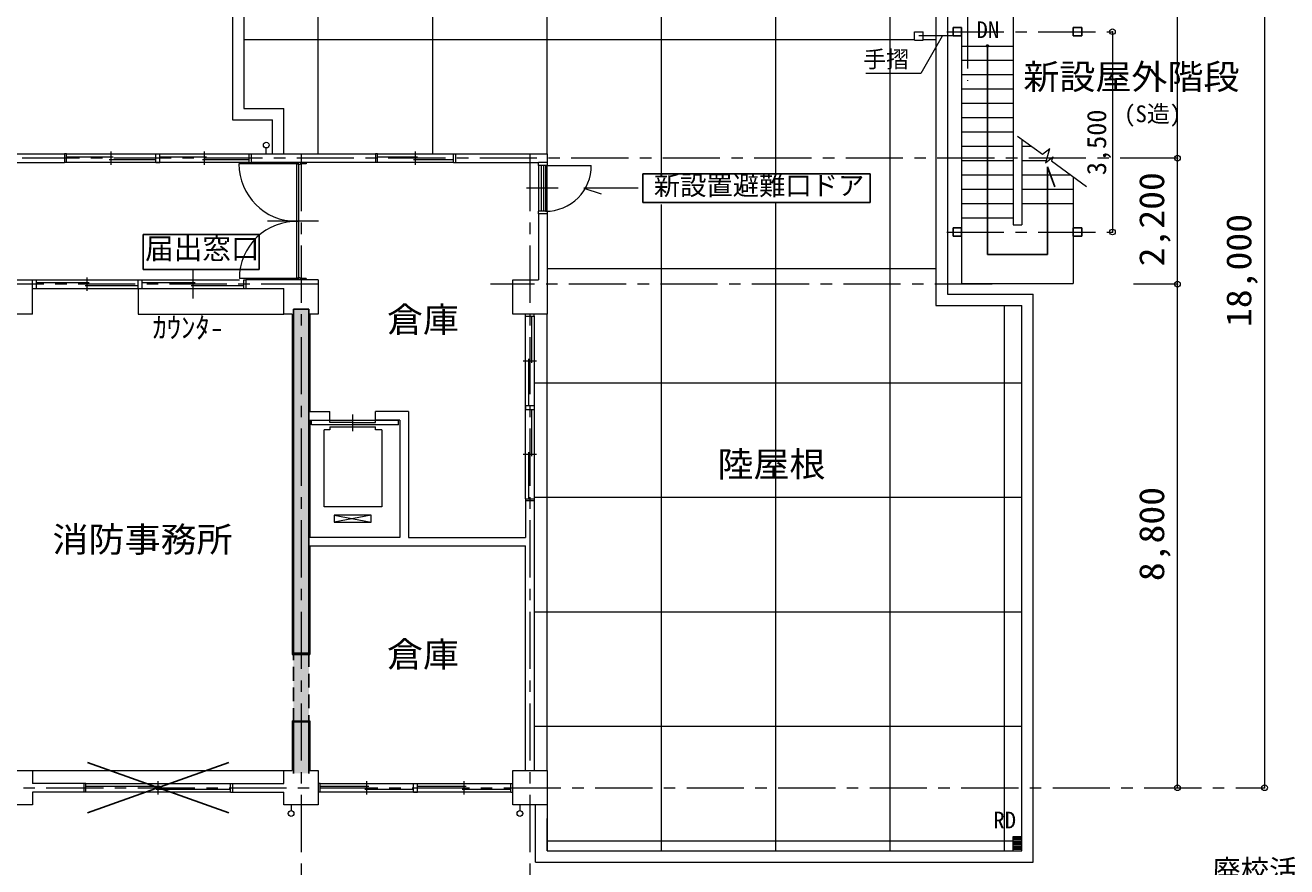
# Model space of a CAD drawing. Units: millimetres at full size, sheet at 1:200. Extents: x -55340 to 55340, y -38040 to 38040.
# Drawn here: x 19267 to 41327, y -23647 to -8944 of the extents above; entities that cross this region are included whole.
import ezdxf
from ezdxf.enums import TextEntityAlignment as Align

# ---------------------------------------------------------------- set-up
doc = ezdxf.new("R2010")
doc.units = ezdxf.units.MM
doc.header["$LTSCALE"] = 200
doc.header["$PDMODE"] = 32
doc.header["$PDSIZE"] = 100
doc.linetypes.add('CHAIN1', pattern=[8, 5, -1, 1, -1])
doc.linetypes.add('DASHED1', pattern=[1.8, 1.2, -0.6])
for name, color, linetype, lineweight in [('0-1_通り芯', 3, 'Continuous', 18), ('0-2_躯体', 3, 'Continuous', 18), ('0-4_仕上', 7, 'Continuous', 18), ('0-5_建具(ｻｯｼ)', 3, 'Continuous', 18), ('0-6_建具(内部)', 3, 'Continuous', 18), ('0-9_家具・設備', 4, 'Continuous', 9), ('0-A_寸法', 6, 'Continuous', 9), ('0-B_文字', 4, 'Continuous', 9), ('0-C_ハッチ', 4, 'Continuous', 9), ('0-F_予備', 4, 'Continuous', 9), ('2-0_補助線', 2, 'Continuous', 25), ('2-D_予備', 2, 'Continuous', 25), ('3-1_通り芯', 6, 'Continuous', 9), ('3-5_建具(ｻｯｼ)', 4, 'Continuous', 9), ('3-B_文字', 2, 'Continuous', 18)]:
    doc.layers.add(name, color=color, linetype=linetype, lineweight=lineweight)
doc.layers.add('0-D_予備', color=2, linetype='Continuous')
doc.layers.add('3-D_予備', color=91, linetype='Continuous')
doc.styles.add('ＭＳ ゴシック', font='')
doc.styles.get('ＭＳ ゴシック').set_extended_font_data('MS Gothic')

msp = doc.modelspace()

# ---------------------------------------------------------------- linework, layer by layer
at = {"layer": '0-1_通り芯', "color": 4, "linetype": 'CHAIN1', "lineweight": 9}
for p, q in [((35741.9, -2301.1), (35741.9, -9913)), ((35382.4, -9056.8), (38279.4, -9056.8)), ((24091.9, -11192), (24091.9, -26623.5)), ((28091.9, -11192), (28091.9, -28370.5)), ((39416, -11267), (-49340.7, -11267)), ((35382.4, -12556.9), (38279.4, -12556.9)), ((24391.9, -13467), (-47566.2, -13467)), ((36175.3, -13467), (27401.9, -13467)), ((39416, -13467), (38646.2, -13467)), ((-47566.2, -22267), (40940.1, -22267))]:
    msp.add_line(p, q, dxfattribs=at)
at = {"layer": '0-2_躯体', "color": 2, "lineweight": 25}
for p, q in [((35491.9, -8981.8), (35641.9, -8981.8)), ((35491.9, -8981.8), (35491.9, -9131.8)), ((35641.9, -8981.8), (35641.9, -9131.8)), ((37591.9, -8981.8), (37591.9, -9131.8)), ((37741.9, -8981.8), (37741.9, -9131.8)), ((35491.9, -9131.8), (35641.9, -9131.8)), ((37741.9, -9131.8), (37591.9, -9131.8)), ((35491.9, -12481.9), (35641.9, -12481.9)), ((35491.9, -12631.9), (35491.9, -12481.9)), ((35641.9, -12631.9), (35641.9, -12481.9)), ((37591.9, -12631.9), (37591.9, -12481.9)), ((37741.9, -12481.9), (37591.9, -12481.9)), ((37741.9, -12631.9), (37741.9, -12481.9)), ((35491.9, -12631.9), (35641.9, -12631.9))]:
    msp.add_line(p, q, dxfattribs=at)
at = {"layer": '0-2_躯体'}
for p, q in [((23216.9, -11192), (23216.9, -11342)), ((23216.9, -11192), (25391.9, -11192)), ((25391.9, -11192), (25391.9, -11342)), ((26791.9, -11192), (28391.9, -11192)), ((26791.9, -11192), (26791.9, -11342)), ((28391.9, -11192), (28391.9, -11342)), ((18454.4, -11342), (19954.4, -11342)), ((25426.9, -11342), (23216.9, -11342)), ((26791.9, -11342), (28241.9, -11342)), ((28241.9, -12242), (28241.9, -13392)), ((28391.9, -12242), (28391.9, -13992)), ((19391.9, -13992), (19391.9, -13392)), ((24391.9, -13392), (23126.9, -13392)), ((24391.9, -13392), (24391.9, -13992)), ((23791.9, -13992), (23791.9, -13542)), ((23936.4, -13992), (23791.9, -13992)), ((24246.4, -15842), (24246.4, -17892)), ((24246.4, -15842), (24591.9, -15842)), ((24591.9, -15842), (24591.9, -15692)), ((25966.9, -15692), (25391.9, -15692)), ((25391.9, -15842), (25391.9, -15692)), ((25816.9, -15842), (25391.9, -15842)), ((25816.9, -15842), (25816.9, -17892)), ((25966.9, -15692), (25966.9, -17892)), ((28016.9, -17219.5), (28016.9, -17892)), ((28166.9, -17254.5), (28016.9, -17254.5)), ((28166.9, -17219.5), (28166.9, -21967)), ((25816.9, -17892), (24246.4, -17892)), ((24246.4, -18042), (28016.9, -18042)), ((24246.4, -18042), (24246.4, -19937)), ((25966.9, -17892), (28016.9, -17892)), ((28016.9, -21967), (28016.9, -18042)), ((23936.4, -21097), (24246.4, -21097)), ((23936.4, -21097), (23936.4, -21967)), ((24246.4, -21097), (24246.4, -21967)), ((23791.9, -22192), (23791.9, -21967)), ((23791.9, -21967), (23936.4, -21967)), ((24246.4, -21967), (24391.9, -21967)), ((24391.9, -21967), (24391.9, -22567)), ((27791.8, -21967), (28391.8, -21967)), ((27791.8, -22567), (27791.8, -21967)), ((28391.8, -21967), (28391.8, -22567)), ((20291.8, -22192), (19391.8, -22192)), ((22856.9, -22192), (23791.9, -22192)), ((22891.8, -22192), (22891.8, -22342)), ((22856.9, -22342), (23791.9, -22342)), ((23791.9, -22567), (23791.9, -22342)), ((24391.9, -22567), (23791.9, -22567)), ((28391.8, -22567), (27791.8, -22567))]:
    msp.add_line(p, q, dxfattribs=at)
at = {"layer": '0-2_躯体', "color": 2, "lineweight": 25}
for points in [[(37741.9, -8981.8), (37628.8, -8981.8), (37627.9, -8981.8), (37591.9, -8981.8)], [(37741.9, -12631.9), (37628.8, -12631.9), (37627.9, -12631.9), (37591.9, -12631.9)]]:
    msp.add_lwpolyline(points, dxfattribs=at)
at = {"layer": '0-2_躯体'}
for points in [[(18454.4, -11192), (19954.4, -11192), (19954.4, -11342)], [(19391.9, -13992), (18791.9, -13992), (18791.9, -13392), (19391.9, -13392)], [(23126.9, -13392), (23126.9, -13542), (23791.9, -13542)], [(28391.9, -13992), (27791.9, -13992), (27791.9, -13392), (28241.9, -13392)], [(23936.4, -13992), (23936.4, -19937), (24246.4, -19937)], [(24391.9, -13992), (24246.4, -13992), (24246.4, -15692), (24591.9, -15692)], [(18791.9, -22192), (18791.9, -21967), (19391.8, -21967), (19391.8, -22192)], [(20291.8, -22192), (20291.8, -22342), (19391.8, -22342), (19391.8, -22567), (18791.9, -22567), (18791.9, -22342)]]:
    msp.add_lwpolyline(points, dxfattribs=at)
at = {"layer": '0-4_仕上'}
for p, q in [((22891.9, -7642), (22891.9, -10597.3)), ((23091.9, -7842), (23091.9, -10397.3)), ((36541.9, -7906.9), (36541.9, -12431.9)), ((35491.9, -9131.8), (34891.9, -9131.8)), ((35641.9, -9131.8), (35641.9, -12481.9)), ((23091.9, -10397.3), (23791.9, -10397.3)), ((23791.9, -11188.3), (23791.9, -10397.3)), ((22891.9, -10597.3), (23591.9, -10597.3)), ((23591.9, -11188.3), (23591.9, -10597.3)), ((36691.9, -10932.3), (36691.9, -12431.9)), ((37591.9, -11591.8), (37591.9, -12481.9)), ((36541.9, -12431.9), (36691.9, -12431.9)), ((37591.9, -12631.9), (37591.9, -13456.9)), ((35391.9, -13642), (36891.8, -13642)), ((36891.8, -23567), (36891.8, -13642)), ((36691.8, -23367), (36691.8, -13842)), ((28191.9, -23567), (28191.9, -22567)), ((28391.8, -22567), (28391.8, -23367)), ((28391.8, -23367), (36691.8, -23367)), ((28191.9, -23567), (36891.8, -23567))]:
    msp.add_line(p, q, dxfattribs=at)
for points in [[(30891.9, -7642), (35391.9, -7642), (35391.9, -13642)], [(35191.9, -7842), (35191.9, -13842), (36691.8, -13842)], [(35641.9, -12631.9), (35641.9, -13456.9), (37591.9, -13456.9)], [(36541.8, -23367), (36541.8, -23117), (36691.8, -23117)]]:
    msp.add_lwpolyline(points, dxfattribs=at)
at = {"layer": '0-5_建具(ｻｯｼ)'}
for p, q in [((19989.4, -11192), (19954.4, -11192)), ((19989.4, -11342), (19989.4, -11192)), ((19989.4, -11241.3), (20805, -11241.3)), ((20770, -11384.9), (20770, -11149.2)), ((21550.6, -11192), (21620.6, -11192)), ((21550.6, -11342), (21550.6, -11192)), ((21620.6, -11241.3), (22436.2, -11241.3)), ((22401.3, -11384.9), (22401.3, -11149.2)), ((23181.9, -11342), (23181.9, -11192)), ((23181.9, -11192), (23216.9, -11192)), ((25426.9, -11192), (25391.9, -11192)), ((25426.9, -11342), (25426.9, -11192)), ((25426.9, -11241.3), (26126.9, -11241.3)), ((26091.9, -11384.9), (26091.9, -11149.2)), ((19989.4, -11342), (19954.4, -11342)), ((20735, -11292.7), (21550.6, -11292.7)), ((22366.2, -11292.7), (23181.9, -11292.7)), ((23181.9, -11342), (23216.9, -11342)), ((26056.9, -11292.7), (26756.9, -11292.7)), ((26756.9, -11342), (26791.9, -11342)), ((28016.9, -14027), (28016.9, -13992)), ((28016.9, -14027), (28166.9, -14027)), ((28117.6, -14027), (28117.6, -14842.6)), ((28166.9, -14027), (28166.9, -13992)), ((28066.1, -14772.6), (28066.1, -15588.3)), ((27974, -14807.7), (28209.7, -14807.7)), ((28016.9, -15588.3), (28166.9, -15588.3)), ((28117.6, -15658.3), (28117.6, -16473.9)), ((28166.9, -15588.3), (28166.9, -15658.3)), ((27974, -16438.9), (28209.7, -16438.9)), ((28066.1, -16403.9), (28066.1, -17219.5)), ((28016.9, -17219.5), (28166.9, -17219.5)), ((20326.9, -22192), (20291.9, -22192)), ((20326.9, -22342), (20326.9, -22192)), ((20326.9, -22241.3), (21626.9, -22241.3)), ((21591.9, -22384.9), (21591.9, -22149.2)), ((22856.9, -22342), (22856.9, -22192)), ((24426.9, -22241.3), (25276.9, -22241.3)), ((25241.9, -22384.9), (25241.9, -22149.2)), ((26056.9, -22192), (26126.8, -22192)), ((26056.9, -22342), (26056.9, -22192)), ((26126.8, -22241.3), (26976.8, -22241.3)), ((26941.8, -22384.9), (26941.8, -22149.2)), ((20326.9, -22342), (20291.9, -22342)), ((21556.9, -22292.7), (22856.9, -22292.7)), ((24426.9, -22342), (24391.8, -22342)), ((25206.8, -22292.7), (26056.9, -22292.7)), ((26906.9, -22292.7), (27756.8, -22292.7)), ((27756.8, -22342), (27791.8, -22342))]:
    msp.add_line(p, q, dxfattribs=at)
at = {"layer": '0-5_建具(ｻｯｼ)', "color": 4, "lineweight": 9}
for p, q in [((19989.4, -11192), (23181.9, -11192)), ((25426.9, -11192), (26756.9, -11192)), ((23181.9, -11342), (19989.4, -11342)), ((26756.9, -11342), (25426.9, -11342)), ((28241.9, -11392), (28241.9, -12192)), ((28391.9, -12192), (28391.9, -11392)), ((28016.9, -17219.5), (28016.9, -14027)), ((28166.9, -14027), (28166.9, -17219.5)), ((20326.9, -22192), (22856.9, -22192)), ((24426.9, -22192), (27756.8, -22192)), ((22856.9, -22342), (20326.9, -22342)), ((27756.8, -22342), (24426.9, -22342)), ((36541.8, -23142), (36691.8, -23142)), ((36541.8, -23167), (36691.8, -23167)), ((36541.8, -23192), (36691.8, -23192)), ((36541.8, -23217), (36691.8, -23217)), ((36541.8, -23242), (36691.8, -23242)), ((36541.8, -23267), (36691.8, -23267)), ((36541.8, -23292), (36691.8, -23292)), ((36541.8, -23317), (36691.8, -23317)), ((36541.8, -23342), (36691.8, -23342))]:
    msp.add_line(p, q, dxfattribs=at)
at = {"layer": '0-5_建具(ｻｯｼ)', "color": 7}
for p, q in [((28391.9, -11342), (28241.9, -11342)), ((28241.9, -11392), (28241.9, -11342)), ((28391.9, -11392), (28241.9, -11392)), ((28291.9, -11392), (28291.9, -12192)), ((28331.9, -11392), (28331.9, -12192)), ((28361.9, -11392), (28361.9, -12192)), ((28391.9, -11342), (28391.9, -11392)), ((28391.9, -11392), (29165.3, -11392)), ((28587, -11792), (28034.5, -11792)), ((28391.9, -12192), (28241.9, -12192)), ((28241.9, -12242), (28241.9, -12192)), ((28391.9, -12242), (28241.9, -12242)), ((28391.9, -12192), (28391.9, -12242))]:
    msp.add_line(p, q, dxfattribs=at)
at = {"layer": '0-5_建具(ｻｯｼ)'}
for points in [[(21550.6, -11342), (21620.6, -11342), (21620.6, -11192)], [(26756.9, -11342), (26756.9, -11192), (26791.9, -11192)], [(28016.9, -15588.3), (28016.9, -15658.3), (28166.9, -15658.3)], [(24426.9, -22342), (24426.9, -22192), (24391.8, -22192)], [(26056.9, -22342), (26126.8, -22342), (26126.8, -22192)], [(27756.8, -22342), (27756.8, -22192), (27791.8, -22192)]]:
    msp.add_lwpolyline(points, dxfattribs=at)
at = {"layer": '0-5_建具(ｻｯｼ)', "color": 7}
msp.add_arc((28367.6, -11397.5), 797.7, 270, 0.39196, dxfattribs=at)
at = {"layer": '0-6_建具(内部)', "color": 4, "lineweight": 9}
for p, q in [((24006.9, -11367), (23004.3, -11367)), ((24392.6, -12369.5), (23502.6, -12369.5)), ((19461.9, -13392), (23011.1, -13392)), ((24006.9, -13367), (23011.1, -13367)), ((19461.9, -13542), (23091.9, -13542))]:
    msp.add_line(p, q, dxfattribs=at)
at = {"layer": '0-6_建具(内部)'}
for p, q in [((24006.9, -11342), (24006.9, -11367)), ((24049.9, -11367), (24006.9, -11367)), ((24045.9, -11370), (24045.9, -12367)), ((24049.9, -11367), (24049.9, -11377)), ((24045.9, -12367), (24009.9, -12367)), ((24009.9, -12372), (24009.9, -13364)), ((24045.9, -12372), (24009.9, -12372)), ((24045.9, -12372), (24045.9, -13364)), ((22201.9, -13717.7), (22201.9, -13214.4)), ((19391.9, -13392), (19461.9, -13392)), ((19461.9, -13441.3), (20386.9, -13441.3)), ((20351.9, -13584.9), (20351.9, -13349.2)), ((21241.9, -13392), (21311.9, -13392)), ((21241.9, -13542), (21241.9, -13392)), ((21311.9, -13441.3), (22236.9, -13441.3)), ((23091.9, -13392), (23126.9, -13392)), ((23091.9, -13542), (23091.9, -13392)), ((24006.9, -13367), (24006.9, -13392)), ((24049.9, -13367), (24006.9, -13367)), ((24045.9, -13364), (24009.9, -13364)), ((24049.9, -13357), (24049.9, -13367)), ((24074.9, -13357), (24049.9, -13357)), ((24074.9, -13357), (24074.9, -13367)), ((24176.9, -13367), (24074.9, -13367)), ((24176.9, -13367), (24176.9, -13392)), ((20316.9, -13492.7), (21241.9, -13492.7)), ((22166.9, -13492.7), (23091.9, -13492.7)), ((23091.9, -13542), (23126.9, -13542))]:
    msp.add_line(p, q, dxfattribs=at)
for points in [[(24045.9, -11370), (24009.9, -11370), (24009.9, -12367)], [(24176.9, -11342), (24176.9, -11367), (24074.9, -11367), (24074.9, -11377), (24049.9, -11377)], [(19391.9, -13542), (19461.9, -13542), (19461.9, -13392)], [(21241.9, -13542), (21311.9, -13542), (21311.9, -13392)]]:
    msp.add_lwpolyline(points, dxfattribs=at)
at = {"layer": '0-6_建具(内部)', "color": 4, "lineweight": 9}
for centre, radius, start, end in [((24006.9, -11367), 1002.5, 180, 270), ((24006.9, -13367), 995.8, 87.75507, 180)]:
    msp.add_arc(centre, radius, start, end, dxfattribs=at)
at = {"layer": '0-9_家具・設備'}
for p, q in [((34816.9, -9056.8), (34966.9, -9056.8)), ((34816.9, -9206.8), (34816.9, -9056.8)), ((24270.2, -15923), (24270.2, -15842)), ((24270.2, -15842), (25794.3, -15842)), ((24991.9, -15747.6), (24991.9, -16039.1)), ((25794.3, -15923), (25794.3, -15842)), ((25794.3, -15923), (24270.2, -15923)), ((24496.9, -17360.4), (24496.9, -16010.4)), ((24591.9, -15962.3), (25393.1, -15962.3)), ((25502.5, -16010.4), (25502.5, -17360.4)), ((25502.5, -17360.4), (24496.9, -17360.4)), ((24668.8, -17505.9), (24668.8, -17624.8)), ((25314.9, -17505.9), (24668.8, -17505.9))]:
    msp.add_line(p, q, dxfattribs=at)
at = {"layer": '0-9_家具・設備', "color": 7, "lineweight": 18}
for p, q in [((23482, -11188.3), (23482, -11088.3)), ((19391.8, -21967), (23791.9, -21967)), ((23916.8, -22567), (23916.8, -22667)), ((27916.8, -22567), (27916.8, -22667))]:
    msp.add_line(p, q, dxfattribs=at)
at = {"layer": '0-9_家具・設備'}
for points in [[(34816.9, -9206.8), (34966.9, -9206.8), (34966.9, -9056.8)], [(24991.9, -15885.2), (24591.9, -15885.2), (24591.9, -15842)], [(24993.1, -15885.2), (25393.1, -15885.2), (25393.1, -15842)], [(24591.9, -15962.3), (24591.9, -16010.4), (24496.9, -16010.4)], [(25502.5, -16010.4), (25393.1, -16010.4), (25393.1, -15962.3)], [(25314.9, -17505.9), (24668.8, -17624.8), (25314.9, -17624.8)], [(24668.8, -17505.9), (25314.9, -17624.8), (25314.9, -17505.9)]]:
    msp.add_lwpolyline(points, dxfattribs=at)
at = {"layer": '0-9_家具・設備', "color": 7, "lineweight": 18}
msp.add_lwpolyline([(21241.9, -13542), (21241.9, -13992), (23791.9, -13992)], dxfattribs=at)
for centre in [(23482, -11038.3), (23916.8, -22717), (27916.8, -22717)]:
    msp.add_circle(centre, 50, dxfattribs=at)
at = {"layer": '0-A_寸法', "color": 4}
for p, q in [((40940.1, -4267), (40940.1, -22267)), ((38279.4, -9056.8), (38279.4, -12556.9)), ((39416, -22267), (39416, -13467))]:
    msp.add_line(p, q, dxfattribs=at)
msp.add_lwpolyline([(39416, -13467), (39416, -11267), (39416, -4267)], dxfattribs=at)
at = {"layer": '0-A_寸法'}
for p in [(38279.4, -9056.8), (39416, -11267), (38279.4, -12556.9), (39416, -13467), (39416, -22267), (40940.1, -22267)]:
    msp.add_point(p, dxfattribs=at)
at = {"layer": '0-B_文字', "color": 2, "lineweight": 25}
for p, q in [((36091.9, -12949.5), (36091.9, -9306.9)), ((37273, -11767.8), (37141.9, -11420)), ((30066.7, -11540.8), (30066.7, -12043.2)), ((30066.7, -12043.2), (34040.9, -12043.2)), ((21327, -12602.7), (21327, -13214.4))]:
    msp.add_line(p, q, dxfattribs=at)
at = {"layer": '0-B_文字'}
for p, q in [((36621.1, -10880.4), (37055, -11198.5)), ((37055, -11198.5), (37184.1, -11095.9)), ((37086.6, -11221.5), (37087, -11221.9)), ((29982.4, -11792), (29032.2, -11792)), ((29032.2, -11792), (29340.1, -11891.6))]:
    msp.add_line(p, q, dxfattribs=at)
for points in [[(35304, -9134.2), (34926.7, -9787.6), (33967, -9787.6)], [(37180.6, -11106.4), (37106.5, -11346), (37237.7, -11241.8), (37214.9, -11315.6), (37826.6, -11763.9)]]:
    msp.add_lwpolyline(points, dxfattribs=at)
at = {"layer": '0-B_文字', "color": 2, "lineweight": 25}
for points in [[(36091.9, -12949.5), (37141.9, -12949.5), (37141.9, -11420)], [(30066.7, -11540.8), (34040.9, -11540.8), (34040.9, -12043.2)], [(21327, -12602.7), (23357.6, -12602.7), (23357.6, -13214.4)], [(21327, -13214.4), (22160.2, -13214.4), (23357.6, -13214.4)]]:
    msp.add_lwpolyline(points, dxfattribs=at)
msp.add_circle((36092, -9306.6), 16.6, dxfattribs=at)
at = {"layer": '0-C_ハッチ'}
for p, q in [((30391.9, -11530.4), (30391.9, -7242)), ((24391.9, -11192), (24391.9, -7842)), ((26391.9, -11192), (26391.9, -7842)), ((28391.9, -11192), (28391.9, -7842)), ((32391.9, -11535.2), (32391.9, -7842)), ((34391.9, -23367), (34391.9, -7842)), ((23091.9, -9192), (34816.9, -9192)), ((34966.9, -9192), (35191.9, -9192)), ((30391.9, -23367), (30391.9, -12075.8)), ((32391.9, -23367), (32391.9, -12027.1)), ((28391.9, -13192), (35191.9, -13192)), ((36391.9, -23367), (36391.9, -13842)), ((28391.9, -21967), (28391.9, -13992)), ((28166.9, -15192), (36691.8, -15192)), ((28166.9, -17192), (36691.8, -17192)), ((28166.9, -19192), (36691.8, -19192)), ((28166.9, -21192), (36691.8, -21192)), ((28391.8, -23192), (36691.8, -23192))]:
    msp.add_line(p, q, dxfattribs=at)
at = {"layer": '0-C_ハッチ', "color": 3, "lineweight": 18}
msp.add_line((28391.9, -23367), (28391.9, -22802.3), dxfattribs=at)
at = {"layer": '0-F_予備'}
for p, q in [((35641.9, -9306.9), (36540.3, -9306.9)), ((35641.9, -9556.9), (36540.3, -9556.9)), ((35641.9, -9806.9), (36540.3, -9806.9)), ((35641.9, -10056.9), (36540.3, -10056.9)), ((35641.9, -10306.9), (36540.3, -10306.9)), ((35641.9, -10556.9), (36540.3, -10556.9)), ((35641.9, -10806.9), (36540.3, -10806.9)), ((35641.9, -11056.9), (36540.3, -11056.9)), ((36691.9, -11056.9), (36861.8, -11056.9)), ((35641.9, -11306.9), (36540.3, -11306.9)), ((36708, -11306.9), (37118.6, -11306.9)), ((35641.9, -11556.9), (36540.3, -11556.9)), ((36691.9, -11556.9), (37544.1, -11556.9)), ((35641.9, -11806.9), (36540.3, -11806.9)), ((36691.9, -11806.9), (37591.9, -11806.9)), ((35641.9, -12056.9), (36537, -12056.9)), ((36691.9, -12056.9), (37591.9, -12056.9)), ((35641.9, -12306.9), (36537, -12306.9))]:
    msp.add_line(p, q, dxfattribs=at)
at = {"layer": '2-0_補助線'}
for p, q in [((20355, -22706.4), (22828.7, -21827.6)), ((22828.7, -22706.4), (20355, -21827.6))]:
    msp.add_line(p, q, dxfattribs=at)
at = {"layer": '2-D_予備'}
for p, q in [((23956.4, -13907), (24226.4, -13907)), ((23956.4, -13907), (23956.4, -19917)), ((24226.4, -13907), (24226.4, -19917)), ((23956.4, -19917), (24226.4, -19917)), ((23956.4, -21117), (24226.4, -21117)), ((23956.4, -21117), (23956.4, -22017)), ((24226.4, -21117), (24226.4, -22017))]:
    msp.add_line(p, q, dxfattribs=at)
at = {"layer": '2-D_予備', "linetype": 'DASHED1'}
for p, q in [((23956.4, -21117), (23956.4, -19917)), ((24226.4, -19917), (24226.4, -21117)), ((23956.4, -21117), (24226.4, -21117))]:
    msp.add_line(p, q, dxfattribs=at)
at = {"layer": '3-1_通り芯', "color": 4}
msp.add_line((38279.4, -9056.8), (38279.4, -12556.9), dxfattribs=at)
at = {"layer": '3-1_通り芯'}
for p in [(38279.4, -9056.8), (38279.4, -12556.9)]:
    msp.add_point(p, dxfattribs=at)
at = {"layer": '3-5_建具(ｻｯｼ)'}
msp.add_lwpolyline([(35304, -9134.2), (34926.7, -9787.6), (33967, -9787.6)], dxfattribs=at)
at = {"layer": '3-D_予備'}
msp.add_solid([(23956.4, -13907), (24226.4, -13907), (23956.4, -22017), (24226.4, -22017)], dxfattribs=at)

# ---------------------------------------------------------------- texts
at = {"layer": '0-A_寸法', "color": 7, "style": 'ＭＳ ゴシック'}
msp.add_text('DN', height=293.3, dxfattribs=at).set_placement((35900.7, -9257.7), align=Align.BOTTOM_LEFT)
at = {"layer": '0-A_寸法', "color": 2, "style": 'ＭＳ ゴシック'}
msp.add_text('3,500', height=337.2, rotation=90, dxfattribs=at).set_placement((38270.5, -11563.8), align=Align.BOTTOM_LEFT)
at = {"layer": '0-A_寸法', "color": 2, "style": 'ＭＳ ゴシック', "width": 1.1}
for s, p in [('2,200', (39316, -13157)), ('18,000', (40840.1, -14217)), ('8,800', (39316, -18657))]:
    msp.add_text(s, height=439.9, rotation=90, dxfattribs=at).set_placement(p, align=Align.BOTTOM_LEFT)
at = {"layer": '0-B_文字', "color": 7, "style": 'ＭＳ ゴシック'}
for s, p in [('手摺', (33922.6, -9772.7)), ('(S造)', (38482.1, -10725.9))]:
    msp.add_text(s, height=293.3, dxfattribs=at).set_placement(p, align=Align.BOTTOM_LEFT)
at = {"layer": '0-B_文字', "color": 2, "style": 'ＭＳ ゴシック', "width": 1.05}
for s, p in [('新設屋外階段', (36720.6, -10196.3)), ('倉庫', (25592.7, -14438.4)), ('陸屋根', (31370.5, -16965.1)), ('消防事務所', (19743.8, -18280.6)), ('倉庫', (25592.7, -20289.7))]:
    msp.add_text(s, height=439.9, dxfattribs=at).set_placement(p, align=Align.BOTTOM_LEFT)
at = {"layer": '0-B_文字', "color": 2, "style": 'ＭＳ ゴシック'}
for s, height, p in [('新設置避難口ドア', 337.2, (30259.6, -12012.3)), ('届出窓口', 366.6, (21363.9, -13138.7)), ('ｶｳﾝﾀ-', 366.6, (21493.1, -14519.2))]:
    msp.add_text(s, height=height, dxfattribs=at).set_placement(p, align=Align.BOTTOM_LEFT)
at = {"layer": '0-D_予備', "style": 'ＭＳ ゴシック'}
msp.add_text('RD', height=293.3, dxfattribs=at).set_placement((36194.5, -23066.1), align=Align.BOTTOM_LEFT)
at = {"layer": '3-1_通り芯', "color": 2, "style": 'ＭＳ ゴシック'}
msp.add_text('3,500', height=337.2, rotation=90, dxfattribs=at).set_placement((38270.5, -11563.8), align=Align.BOTTOM_LEFT)
at = {"layer": '3-B_文字', "style": 'ＭＳ ゴシック'}
for s, p in [('届出窓口', (21363.9, -13138.7)), ('ｶｳﾝﾀ-', (21493.1, -14519.2)), ('廃校活用(２階：消防出張所)に伴う消防関連の主な改修項目', (40017.8, -24000.4))]:
    msp.add_text(s, height=366.6, dxfattribs=at).set_placement(p, align=Align.BOTTOM_LEFT)

doc.saveas('drawing.dxf')
